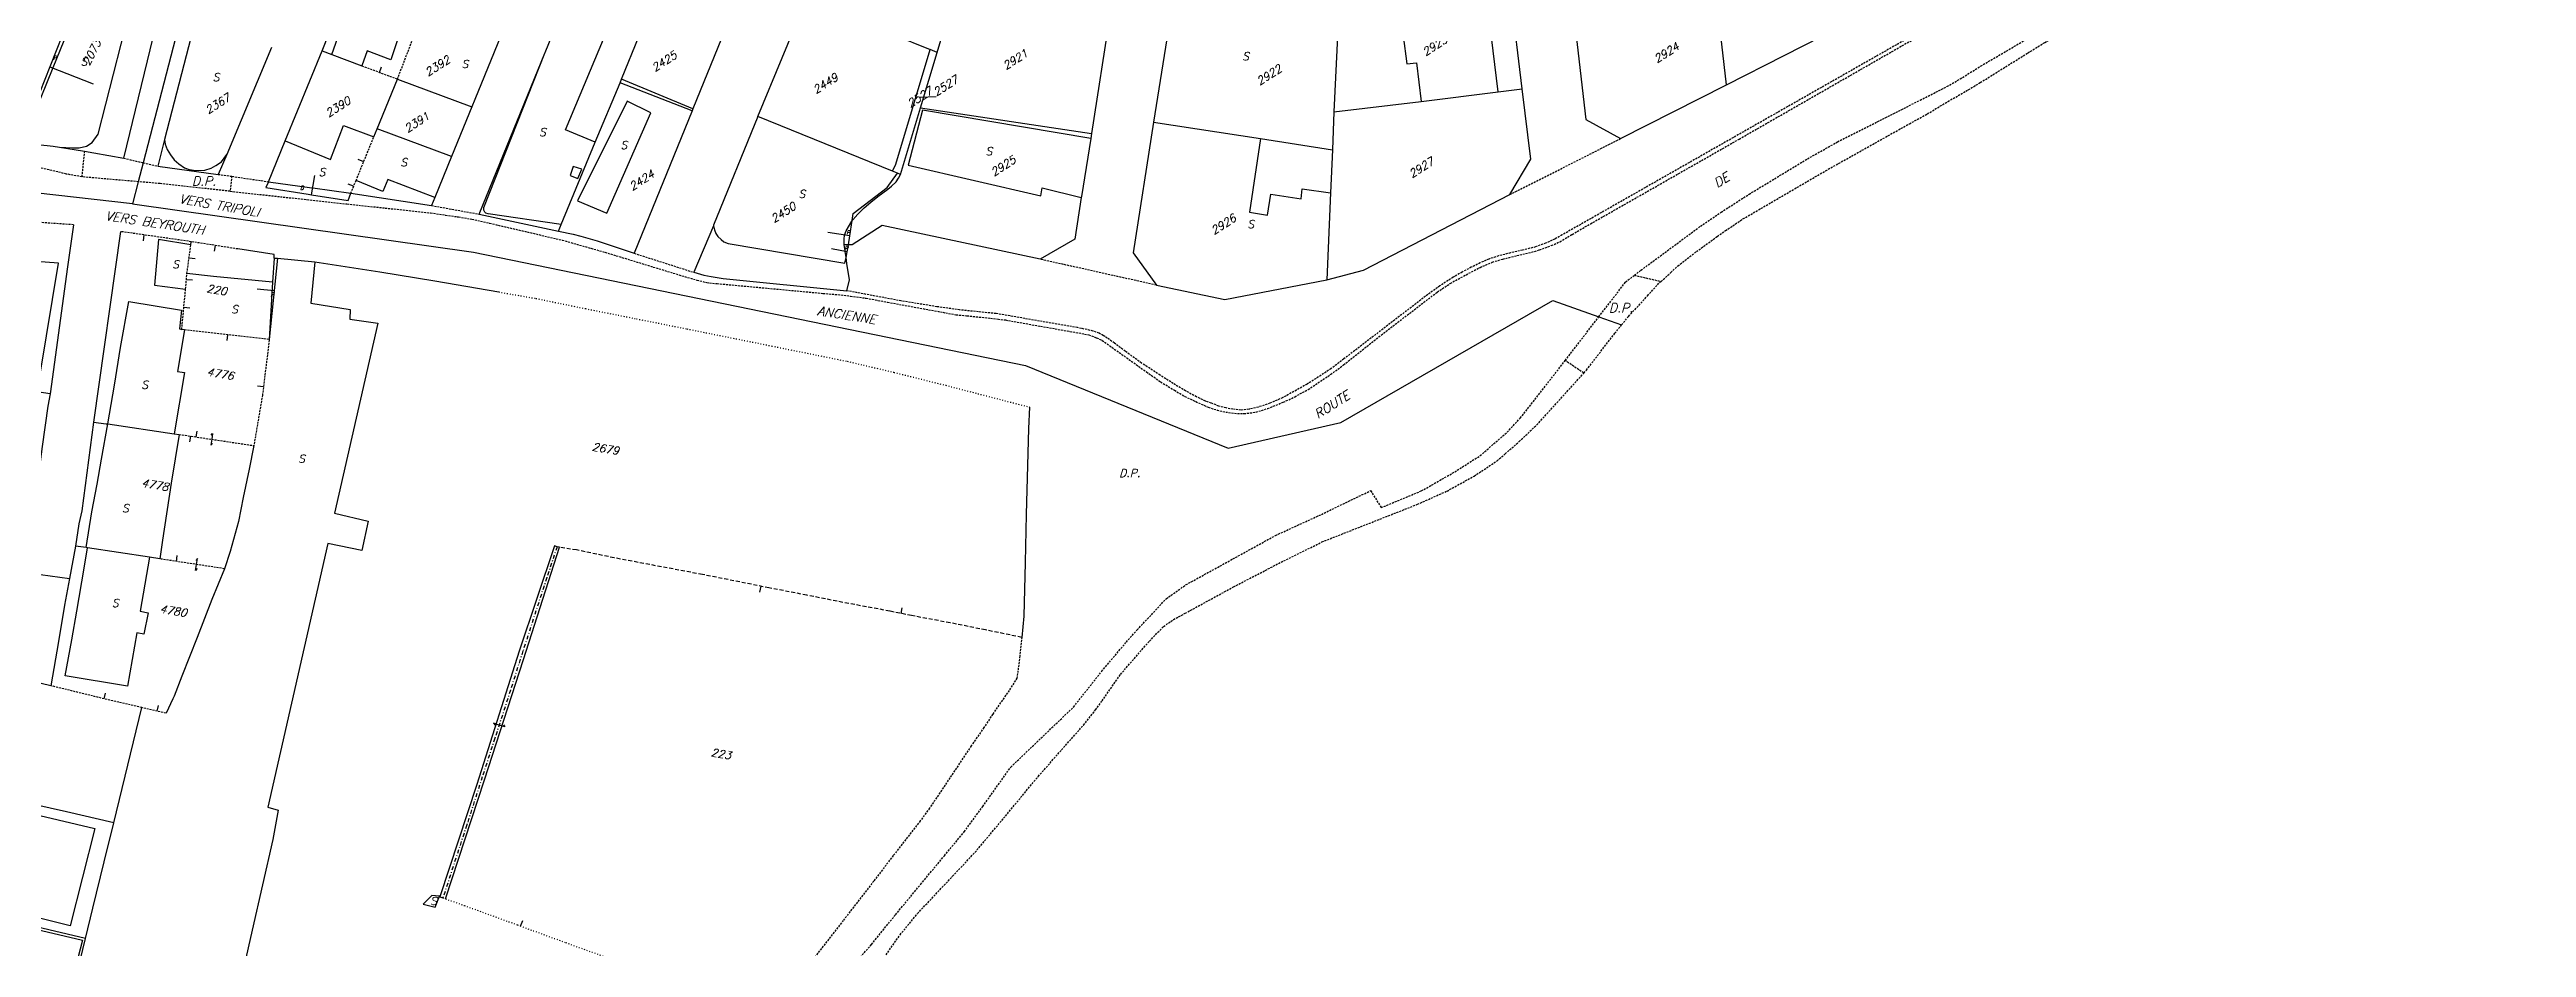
# Model space of a CAD drawing. Extents: x -334462 to -332769, y -29481 to -26664.
# Drawn here: x -333351.2 to -333039.2, y -28367.3 to -28254.1 of the extents above; entities that cross this region are included whole.
import ezdxf
from ezdxf.enums import TextEntityAlignment as Align

# ---------------------------------------------------------------- set-up
doc = ezdxf.new("R2010")
doc.units = 0
doc.header["$MEASUREMENT"] = 0
for name, pattern in [('DASHDOT', [1, 0.5, -0.25, 0, -0.25]), ('DASHED', [0.75, 0.5, -0.25]), ('DOT', [0.25, 0, -0.25]), ('HIDDEN', [0.375, 0.25, -0.125])]:
    doc.linetypes.add(name, pattern=pattern)
for name, color, linetype in [('17', 7, 'CONTINUOUS'), ('18', 7, 'CONTINUOUS'), ('19', 7, 'CONTINUOUS'), ('20', 7, 'CONTINUOUS'), ('8', 7, 'CONTINUOUS'), ('CADAST$$AREA$B$', 7, 'CONTINUOUS'), ('DP$DIVIDING$LINE', 7, 'CONTINUOUS'), ('ENC$$ST$$A$$TEXT', 7, 'CONTINUOUS'), ('MAP$SHEET$BOUND$', 7, 'CONTINUOUS'), ('OUTER$FRAME', 7, 'CONTINUOUS'), ('PARCEL$BOUNDARY', 7, 'CONTINUOUS'), ('PARCEL$NUMBER', 7, 'CONTINUOUS'), ('STREET$TEXT', 7, 'CONTINUOUS'), ('STRUC$$FOOTPRINT', 7, 'CONTINUOUS')]:
    doc.layers.add(name, color=color, linetype=linetype)
doc.styles.add('ITALICT', font='ITALICT', dxfattribs={"height": 0.2})

# ---------------------------------------------------------------- blocks, each defined once
blk = doc.blocks.new('HOOK')
at = {"layer": '19', "color": 7, "linetype": 'Continuous'}
for p, q in [((0, 0.75), (-0.17, 0.5)), ((0, 0), (0, 0.75)), ((0, -0.75), (0, 0)), ((0.17, -0.5), (0, -0.75))]:
    blk.add_line(p, q, dxfattribs=at)

msp = doc.modelspace()

# ---------------------------------------------------------------- linework, layer by layer
at = {"layer": '17', "color": 1, "linetype": 'Continuous'}
msp.add_line((-333333.91, -28283.09), (-333333.16, -28283.16), dxfattribs=at)
at = {"layer": '17', "color": 30, "linetype": 'Continuous'}
msp.add_line((-333261.58, -28321.76), (-333261.73, -28322.5), dxfattribs=at)
at = {"layer": '17', "color": 5, "linetype": 'Continuous'}
for p, q in [((-333243.91, -28325.2), (-333243.76, -28324.47)), ((-333291.82, -28364.6), (-333291.56, -28363.9))]:
    msp.add_line(p, q, dxfattribs=at)
at = {"layer": '18', "color": 1, "linetype": 'Continuous'}
for p, q in [((-333309.6, -28257), (-333309.33, -28256.3)), ((-333311.59, -28268.26), (-333312.28, -28267.98)), ((-333312.85, -28271.35), (-333313.54, -28271.07)), ((-333339.28, -28277.48), (-333339.38, -28278.22)), ((-333333.58, -28280.37), (-333332.83, -28280.47)), ((-333330.29, -28278.81), (-333330.41, -28279.55)), ((-333334.24, -28286.59), (-333333.49, -28286.66)), ((-333328.75, -28290.07), (-333328.84, -28290.81)), ((-333324.21, -28296.63), (-333324.96, -28296.54)), ((-333332.67, -28302.95), (-333332.56, -28302.21)), ((-333333.42, -28302.84), (-333333.53, -28303.58)), ((-333344.26, -28335.96), (-333344.09, -28335.23)), ((-333337.6, -28337.52), (-333337.43, -28336.79))]:
    msp.add_line(p, q, dxfattribs=at)
at = {"layer": '18', "color": 2, "linetype": 'Continuous'}
msp.add_line((-333335.17, -28318.64), (-333335.06, -28317.9), dxfattribs=at)
at = {"layer": '8', "color": 2, "linetype": 'Continuous'}
for points in [[(-333287.23, -28316.79), (-333287.56, -28316.68), (-333292.02, -28329.95), (-333297.34, -28346.76), (-333301.99, -28360.9), (-333301.61, -28361.04)], [(-333301.27, -28361.17), (-333296.39, -28346.15), (-333291.45, -28331.02), (-333286.93, -28316.84)]]:
    msp.add_lwpolyline(points, dxfattribs=at)
at = {"layer": 'CADAST$$AREA$B$', "color": 7, "linetype": 'HIDDEN'}
for points in [[(-333148.2, -28283.34), (-333146.98, -28282.23), (-333146.17, -28281.46), (-333146.08, -28281.39), (-333143.75, -28279.59), (-333141.11, -28277.67), (-333140.09, -28276.95), (-333137.88, -28275.46), (-333127.47, -28269.39), (-333116.92, -28263.47), (-333114.67, -28262.24), (-333112.07, -28260.66), (-333109.82, -28259.38), (-333107.99, -28258.28), (-333102.01, -28254.55), (-333099.88, -28253.23), (-333075.73, -28239.41), (-333051.53, -28225.44), (-333040.61, -28218.78), (-333038.53, -28217.67)], [(-333153.16, -28288.83), (-333152.28, -28287.75), (-333149.9, -28285.15), (-333148.41, -28283.53), (-333148.2, -28283.34)], [(-333157.94, -28294.9), (-333157.6, -28294.52), (-333154.02, -28289.88), (-333153.16, -28288.83)], [(-333245.8, -28368.22), (-333244.04, -28365.71), (-333241.84, -28363.03), (-333237.43, -28358.33), (-333234.59, -28355.3), (-333231, -28351.02), (-333226.64, -28345.74), (-333223.69, -28342.39), (-333220.93, -28339.26), (-333219.42, -28337.35), (-333218.6, -28336.22), (-333216.28, -28332.89), (-333212.64, -28328.69), (-333210.85, -28326.84), (-333209.61, -28325.97), (-333208.14, -28325.18), (-333202.03, -28321.84), (-333196.06, -28318.74), (-333190.92, -28316.19), (-333178.87, -28311.44), (-333175.15, -28309.77), (-333171.74, -28307.88), (-333168.85, -28305.96), (-333167.83, -28305.09), (-333166.07, -28303.53), (-333163.85, -28301.43), (-333157.94, -28294.9)]]:
    msp.add_lwpolyline(points, dxfattribs=at)
at = {"layer": 'DP$DIVIDING$LINE', "color": 2, "linetype": 'HIDDEN'}
for p, q in [((-333346.75, -28266.93), (-333347.1, -28270.17)), ((-333341.81, -28267.81), (-333339.35, -28268.4)), ((-333339.97, -28270.78), (-333347.1, -28270.17)), ((-333339.35, -28268.4), (-333337.5, -28268.83)), ((-333329.9, -28269.85), (-333328.19, -28270.1)), ((-333328.19, -28270.1), (-333328.42, -28271.98)), ((-333328.19, -28270.1), (-333323.58, -28270.78)), ((-333303.05, -28273.78), (-333297.05, -28274.87)), ((-333277.54, -28279.79), (-333270.01, -28282.2)), ((-333151.56, -28282.58), (-333148.2, -28283.34)), ((-333160.27, -28293.32), (-333156.04, -28287.81)), ((-333157.94, -28294.9), (-333160.27, -28293.32))]:
    msp.add_line(p, q, dxfattribs=at)
at = {"layer": 'DP$DIVIDING$LINE', "color": 30, "linetype": 'HIDDEN'}
for p, q in [((-333167.23, -28272.39), (-333153.29, -28265.35)), ((-333211.76, -28283.82), (-333226.4, -28280.55))]:
    msp.add_line(p, q, dxfattribs=at)
at = {"layer": 'DP$DIVIDING$LINE', "color": 2, "linetype": 'HIDDEN'}
for points in [[(-333328.42, -28271.98), (-333313.71, -28273.58), (-333303.16, -28274.71), (-333301.28, -28274.99), (-333299.64, -28275.22), (-333297.96, -28275.5), (-333295.73, -28276.01), (-333286.57, -28278.14), (-333281.21, -28279.67), (-333270.79, -28282.85), (-333269.62, -28283.17), (-333268.39, -28283.5), (-333267.06, -28283.62), (-333253.75, -28284.85), (-333251.87, -28285.01), (-333250.27, -28285.2), (-333248.29, -28285.46), (-333245.6, -28285.97), (-333238.66, -28287.24), (-333237.02, -28287.55), (-333235.61, -28287.67), (-333231.66, -28288.1), (-333230.76, -28288.21), (-333220.27, -28290.07), (-333219.29, -28290.46), (-333218.58, -28290.78), (-333213.01, -28294.75), (-333211.22, -28296), (-333209.49, -28297.06), (-333208.17, -28297.84), (-333206.8, -28298.5), (-333205.22, -28299.19), (-333204.12, -28299.56), (-333203.03, -28299.81), (-333201.93, -28299.97), (-333200.72, -28300.01), (-333199.22, -28299.83), (-333197.73, -28299.36), (-333195.77, -28298.58), (-333194.33, -28297.88), (-333192.65, -28296.98), (-333189.81, -28295.08), (-333188.17, -28293.87), (-333183.75, -28290.34), (-333176.38, -28284.69), (-333174.74, -28283.59), (-333172.75, -28282.5), (-333170.98, -28281.58), (-333169.45, -28280.92), (-333168.13, -28280.53), (-333166.35, -28280.1), (-333164.49, -28279.67), (-333163.5, -28279.36), (-333162.02, -28278.83), (-333160.93, -28278.34), (-333159.4, -28277.42), (-333157.1, -28276.09), (-333138.35, -28265.4), (-333109.12, -28248.64)], [(-333109.76, -28248.52), (-333160.66, -28277.49), (-333161.58, -28278.01), (-333162.74, -28278.54), (-333163.99, -28278.99), (-333165.64, -28279.41), (-333167.16, -28279.76), (-333168.65, -28280.12), (-333169.89, -28280.53), (-333170.98, -28281.01), (-333172.1, -28281.57), (-333173.26, -28282.17), (-333174.39, -28282.83), (-333176.06, -28283.91), (-333177.86, -28285.22), (-333188.15, -28293.12), (-333189.75, -28294.34), (-333191.02, -28295.18), (-333192.78, -28296.3), (-333194.11, -28297.05), (-333195.87, -28298.01), (-333197.45, -28298.7), (-333198.91, -28299.18), (-333200.07, -28299.46), (-333201.07, -28299.57), (-333202.12, -28299.46), (-333202.98, -28299.3), (-333203.89, -28299.06), (-333204.84, -28298.69), (-333205.58, -28298.42), (-333206.7, -28297.9), (-333208.07, -28297.15), (-333209.63, -28296.22), (-333211.3, -28295.16), (-333212.91, -28294.1), (-333213.62, -28293.65), (-333215.67, -28292.15), (-333217.05, -28291.12), (-333217.94, -28290.48), (-333218.45, -28290.15), (-333218.98, -28289.89), (-333219.73, -28289.61), (-333220.47, -28289.42), (-333221.69, -28289.17), (-333231.94, -28287.4), (-333236.54, -28286.94), (-333239.4, -28286.53), (-333243.89, -28285.81), (-333250.74, -28284.52)], [(-333151.56, -28282.58), (-333150.73, -28281.94), (-333143.24, -28276.39), (-333140.64, -28274.62), (-333137.11, -28272.35), (-333129.76, -28267.89), (-333125.98, -28265.76), (-333115.57, -28260.5), (-333113.58, -28259.48), (-333112.19, -28258.78), (-333110.54, -28257.83), (-333107.95, -28256.21), (-333093.74, -28247.85)], [(-333347.1, -28270.17), (-333349.03, -28269.81), (-333358.67, -28267.53), (-333360.39, -28267.42), (-333376.14, -28267.7), (-333379.73, -28267.65)], [(-333328.42, -28271.98), (-333337.23, -28271.02), (-333339.97, -28270.78)], [(-333156.04, -28287.81), (-333152.66, -28283.42), (-333151.56, -28282.58)], [(-333252.55, -28372.45), (-333247.63, -28366.91), (-333244.61, -28363.17), (-333241.44, -28359.34), (-333238.46, -28355.74), (-333235.95, -28352.71), (-333233.63, -28349.54), (-333230.09, -28344.56), (-333222.19, -28336.99), (-333218.64, -28332.49), (-333215.54, -28328.8), (-333214.17, -28327.28), (-333210.53, -28323.35), (-333208.02, -28321.57), (-333196.74, -28315.36), (-333190.97, -28312.71), (-333184.77, -28309.72), (-333183.45, -28311.86), (-333178.39, -28309.76), (-333174.18, -28307.35), (-333170.98, -28305.31), (-333167.59, -28302.36), (-333165.92, -28300.59), (-333160.27, -28293.32)]]:
    msp.add_lwpolyline(points, dxfattribs=at)
at = {"layer": 'ENC$$ST$$A$$TEXT', "color": 1, "linetype": 'Continuous'}
for p, q in [((-333351.11, -28256.29), (-333345.66, -28258.43)), ((-333318.14, -28272.43), (-333317.76, -28270.01)), ((-333250.36, -28277.62), (-333253.13, -28277.18)), ((-333250.71, -28279.63), (-333252.68, -28279.26)), ((-333322.86, -28284.54), (-333325.01, -28284.33))]:
    msp.add_line(p, q, dxfattribs=at)
at = {"layer": 'MAP$SHEET$BOUND$', "color": 6, "linetype": 'Continuous'}
for p, q in [((-333339.97, -28270.78), (-333340.69, -28273.56)), ((-333339.35, -28268.4), (-333339.97, -28270.78)), ((-333156.04, -28287.81), (-333153.16, -28288.83))]:
    msp.add_line(p, q, dxfattribs=at)
for points in [[(-333297.92, -28099), (-333320.22, -28194.51), (-333339.35, -28268.4)], [(-333340.69, -28273.56), (-333367.1, -28270.6), (-333380.8, -28270.35)], [(-333340.69, -28273.56), (-333297.76, -28279.65), (-333228.24, -28293.94), (-333202.73, -28304.38), (-333188.52, -28301.14), (-333161.81, -28285.76), (-333156.04, -28287.81)]]:
    msp.add_lwpolyline(points, dxfattribs=at)
at = {"layer": 'OUTER$FRAME', "color": 2, "linetype": 'Continuous'}
msp.add_line((-333241.56, -28260.13), (-333239.47, -28260.04), dxfattribs=at)
at = {"layer": 'PARCEL$BOUNDARY', "color": 7, "linetype": 'Continuous'}
for p, q in [((-333165.69, -28259.06), (-333167.37, -28245.18)), ((-333261.96, -28262.57), (-333255.81, -28247.73)), ((-333239.38, -28254.5), (-333237.15, -28246.99)), ((-333209.78, -28248.57), (-333212.11, -28263.27)), ((-333139.94, -28258.56), (-333141.15, -28248.31)), ((-333341.81, -28267.81), (-333337.74, -28251.04)), ((-333332.73, -28250.21), (-333336.66, -28265.44)), ((-333316.82, -28254.3), (-333315.14, -28250.06)), ((-333279.12, -28257.87), (-333276.9, -28252.39)), ((-333266.52, -28252.73), (-333270.12, -28261.58)), ((-333244.84, -28252.25), (-333240.26, -28254.13)), ((-333217.61, -28249.85), (-333219.93, -28264.69)), ((-333188.91, -28251.61), (-333189.41, -28261.99)), ((-333323.21, -28253.88), (-333328.82, -28267.34)), ((-333321.48, -28265.64), (-333316.82, -28254.3)), ((-333316.82, -28254.3), (-333315.62, -28254.74)), ((-333315.62, -28254.74), (-333311.83, -28256.16)), ((-333297.05, -28274.87), (-333288.78, -28254.58)), ((-333241.48, -28261.47), (-333239.38, -28254.5)), ((-333239.38, -28254.5), (-333240.26, -28254.13)), ((-333309.89, -28264.11), (-333307.34, -28257.85)), ((-333307.34, -28257.85), (-333297.97, -28261.36)), ((-333282.43, -28265.79), (-333279.3, -28258.31)), ((-333279.3, -28258.31), (-333279.12, -28257.87)), ((-333270.22, -28261.85), (-333279.3, -28258.31)), ((-333153.29, -28265.35), (-333139.94, -28258.56)), ((-333297.97, -28261.36), (-333300.52, -28267.59)), ((-333270.22, -28261.85), (-333277.54, -28279.79)), ((-333270.12, -28261.58), (-333270.22, -28261.85)), ((-333243.99, -28269.86), (-333241.48, -28261.47)), ((-333241.48, -28261.47), (-333219.93, -28264.69)), ((-333189.41, -28261.99), (-333189.59, -28266.76)), ((-333189.41, -28261.99), (-333178.42, -28260.67)), ((-333178.42, -28260.67), (-333168.7, -28259.45)), ((-333168.7, -28259.45), (-333165.69, -28259.06)), ((-333310.31, -28265.13), (-333309.89, -28264.11)), ((-333244.99, -28269.45), (-333261.96, -28262.57)), ((-333219.93, -28264.69), (-333220.03, -28265.33)), ((-333212.11, -28263.27), (-333198.64, -28265.34)), ((-333336.66, -28265.44), (-333337.5, -28268.83)), ((-333328.82, -28267.34), (-333329.9, -28269.85)), ((-333323.58, -28270.78), (-333321.48, -28265.64)), ((-333300.52, -28267.59), (-333302.63, -28272.75)), ((-333286.72, -28276.17), (-333282.43, -28265.79)), ((-333198.64, -28265.34), (-333189.59, -28266.76)), ((-333189.59, -28266.76), (-333189.84, -28272.18)), ((-333337.5, -28268.83), (-333329.9, -28269.85)), ((-333244.35, -28269.71), (-333244.99, -28269.45)), ((-333243.99, -28269.86), (-333244.35, -28269.71)), ((-333313.21, -28272.23), (-333303.05, -28273.78)), ((-333302.63, -28272.75), (-333303.05, -28273.78)), ((-333189.84, -28272.18), (-333190.29, -28283.16)), ((-333342.2, -28277.06), (-333345.61, -28301.09)), ((-333297.05, -28274.87), (-333287.07, -28277.01)), ((-333287.07, -28277.01), (-333286.72, -28276.17)), ((-333267.55, -28276.36), (-333270.01, -28282.2)), ((-333333.36, -28278.73), (-333333.3, -28278.34)), ((-333322.85, -28280.4), (-333323.08, -28283.43)), ((-333322.85, -28280.4), (-333322.45, -28280.43)), ((-333322.45, -28280.43), (-333317.72, -28280.88)), ((-333250.54, -28278.74), (-333251.07, -28278.72)), ((-333323.08, -28283.43), (-333323.48, -28290.66)), ((-333334.16, -28289.46), (-333334.5, -28289.42)), ((-333351.06, -28297.52), (-333352.75, -28297.28)), ((-333343.82, -28301.31), (-333335.47, -28302.54)), ((-333335.47, -28302.54), (-333334.81, -28302.63)), ((-333347.9, -28316.7), (-333348.62, -28320.81)), ((-333346.55, -28316.9), (-333347.9, -28316.7)), ((-333346.36, -28316.93), (-333346.55, -28316.9)), ((-333338.56, -28318.12), (-333346.36, -28316.93)), ((-333337.27, -28318.32), (-333338.56, -28318.12)), ((-333286.93, -28316.84), (-333287.23, -28316.79)), ((-333357.16, -28319.62), (-333348.62, -28320.81)), ((-333343.05, -28351.6), (-333339.52, -28337.07))]:
    msp.add_line(p, q, dxfattribs=at)
at = {"layer": 'PARCEL$BOUNDARY', "color": 2, "linetype": 'HIDDEN'}
for p, q in [((-333307.34, -28257.85), (-333303.47, -28247.74)), ((-333311.83, -28256.16), (-333307.34, -28257.85)), ((-333312.55, -28270.63), (-333310.31, -28265.13)), ((-333313.21, -28272.23), (-333312.55, -28270.63)), ((-333348.14, -28276.21), (-333363.96, -28275.13)), ((-333333.3, -28278.34), (-333342.2, -28277.06)), ((-333333.84, -28282.33), (-333333.36, -28278.73)), ((-333327.44, -28279.26), (-333333.3, -28278.34)), ((-333334.02, -28284.31), (-333333.84, -28282.33)), ((-333334.5, -28289.42), (-333334.02, -28284.31)), ((-333323.48, -28290.66), (-333334.16, -28289.46)), ((-333334.81, -28302.63), (-333325.42, -28304.04)), ((-333329.12, -28319.56), (-333337.27, -28318.32)), ((-333336.48, -28337.78), (-333339.52, -28337.07))]:
    msp.add_line(p, q, dxfattribs=at)
at = {"layer": 'PARCEL$BOUNDARY', "color": 2, "linetype": 'DOT'}
msp.add_line((-333301.61, -28361.04), (-333301.27, -28361.17), dxfattribs=at)
at = {"layer": 'PARCEL$BOUNDARY', "color": 7, "linetype": 'Continuous'}
for points in [[(-333139.94, -28258.56), (-333125.43, -28251.16), (-333122.71, -28246.93), (-333124.3, -28234.37)], [(-333288.78, -28254.58), (-333288.75, -28254.51), (-333285.01, -28245.28)], [(-333159.63, -28245.78), (-333157.65, -28262.95), (-333153.29, -28265.35)], [(-333347.06, -28247.3), (-333350.75, -28256.43), (-333354.57, -28265.89)], [(-333293.92, -28251.47), (-333297.59, -28260.42), (-333297.97, -28261.36)], [(-333244.99, -28269.45), (-333244.57, -28268.55), (-333240.26, -28254.13)], [(-333167.23, -28272.39), (-333164.6, -28267.95), (-333165.69, -28259.06)], [(-333261.96, -28262.57), (-333267.52, -28276.26), (-333267.55, -28276.36)], [(-333212.11, -28263.27), (-333214.66, -28279.76), (-333211.76, -28283.82)], [(-333354.57, -28265.89), (-333350.7, -28266.32), (-333349.88, -28266.44)], [(-333349.88, -28266.44), (-333346.99, -28266.89), (-333346.75, -28266.93)], [(-333346.75, -28266.93), (-333345.56, -28267.12), (-333341.81, -28267.81)], [(-333220.03, -28265.33), (-333221.19, -28272.63), (-333221.21, -28272.76)], [(-333323.58, -28270.78), (-333318.43, -28271.51), (-333318.01, -28271.57), (-333313.21, -28272.23)], [(-333250.05, -28275.67), (-333249.99, -28275.58), (-333249.34, -28274.88), (-333248.56, -28274.07), (-333247.71, -28273.34), (-333246.84, -28272.64), (-333245.56, -28271.74), (-333245.1, -28271.33), (-333244.54, -28270.8), (-333244.23, -28270.32), (-333243.99, -28269.86)], [(-333221.21, -28272.76), (-333222.04, -28278.01), (-333226.4, -28280.55)], [(-333190.29, -28283.16), (-333185.68, -28281.93), (-333167.23, -28272.39)], [(-333348.14, -28276.21), (-333348.91, -28281.52), (-333351.06, -28297.52)], [(-333287.07, -28277.01), (-333285.19, -28277.4), (-333284.22, -28277.66), (-333282.19, -28278.24), (-333277.54, -28279.79)], [(-333251.07, -28278.72), (-333251.07, -28278.01), (-333251.02, -28277.53), (-333251.02, -28277.52), (-333250.83, -28276.97), (-333250.1, -28275.76), (-333250.05, -28275.67)], [(-333226.4, -28280.55), (-333246.31, -28276.3), (-333250.07, -28278.73), (-333250.54, -28278.74)], [(-333322.85, -28280.4), (-333322.86, -28279.97), (-333327.44, -28279.26)], [(-333250.84, -28280.33), (-333250.96, -28279.58), (-333250.97, -28279.51), (-333251.07, -28278.72)], [(-333250.74, -28284.52), (-333250.42, -28283.15), (-333250.72, -28281.1), (-333250.84, -28280.33)], [(-333317.72, -28280.88), (-333309.56, -28282.14), (-333302.63, -28283.27), (-333294.58, -28284.68)], [(-333270.01, -28282.2), (-333268.74, -28282.58), (-333267.82, -28282.74), (-333266.32, -28282.96), (-333250.74, -28284.52)], [(-333211.76, -28283.82), (-333203.14, -28285.62), (-333190.29, -28283.16)], [(-333351.06, -28297.52), (-333351.38, -28299.08), (-333352.09, -28304.17), (-333352.81, -28309.65), (-333353.61, -28314.64), (-333353.9, -28316.48), (-333354.27, -28317.56), (-333354.67, -28318.2), (-333355.26, -28318.78), (-333355.98, -28319.23), (-333356.39, -28319.44), (-333357.16, -28319.62)], [(-333227.72, -28299.19), (-333227.85, -28301.89), (-333227.97, -28306.54), (-333228.14, -28312.72), (-333228.29, -28318.77), (-333228.47, -28325.53), (-333228.72, -28328.21)], [(-333345.61, -28301.09), (-333347.1, -28312.26), (-333347.45, -28313.89), (-333347.9, -28316.7)], [(-333345.61, -28301.09), (-333344.04, -28301.28), (-333343.82, -28301.31)], [(-333325.42, -28304.04), (-333326.02, -28307.01), (-333326.78, -28310.6), (-333327.37, -28313.59), (-333328.39, -28317.41), (-333329.12, -28319.56)], [(-333348.62, -28320.81), (-333349.27, -28324.17), (-333350.02, -28328.75), (-333350.99, -28334.31)], [(-333329.12, -28319.56), (-333330.72, -28323.42), (-333332.57, -28328.24), (-333334.48, -28333.09), (-333335.44, -28335.62), (-333335.61, -28335.97), (-333336.48, -28337.78)], [(-333350.99, -28334.31), (-333357.47, -28332.76), (-333360.86, -28331.95)], [(-333343.05, -28351.6), (-333349.02, -28350.21), (-333353.13, -28349.28), (-333359.33, -28347.85), (-333363.59, -28346.89)], [(-333346.63, -28366.15), (-333345.71, -28362.33), (-333344.26, -28356.51), (-333343.05, -28351.6)], [(-333346.63, -28366.15), (-333353.55, -28364.54), (-333358.2, -28363.43), (-333365.29, -28361.83), (-333368.29, -28361.1)], [(-333349.21, -28376.35), (-333348.61, -28373.97), (-333347.94, -28371.39), (-333347.3, -28368.93), (-333346.63, -28366.15)]]:
    msp.add_lwpolyline(points, dxfattribs=at)
at = {"layer": 'PARCEL$BOUNDARY', "color": 2, "linetype": 'DOT'}
for points in [[(-333294.58, -28284.68), (-333289.9, -28285.49), (-333283.66, -28286.78), (-333277.23, -28288.06), (-333270.88, -28289.33), (-333260.18, -28291.49), (-333250.69, -28293.42), (-333244.78, -28294.81), (-333238.29, -28296.44), (-333227.72, -28299.19)], [(-333301.27, -28361.17), (-333298.92, -28362.01), (-333292.21, -28364.46), (-333286.15, -28366.69), (-333280.77, -28368.63), (-333272.96, -28371.47), (-333269.94, -28372.6)]]:
    msp.add_lwpolyline(points, dxfattribs=at)
at = {"layer": 'PARCEL$BOUNDARY', "color": 2, "linetype": 'HIDDEN'}
for points in [[(-333323.48, -28290.66), (-333323.49, -28290.76), (-333324.34, -28297.7), (-333325.42, -28304.04)], [(-333228.72, -28328.21), (-333228.96, -28330.55), (-333229.31, -28333.35), (-333230.3, -28334.9), (-333232.37, -28337.89), (-333233.48, -28339.58), (-333235.08, -28341.89), (-333237.75, -28345.91), (-333240.32, -28349.74), (-333241.49, -28351.33), (-333244.89, -28355.72), (-333247.35, -28358.93), (-333251.19, -28363.89), (-333254.85, -28368.61), (-333256.67, -28370.98), (-333259.06, -28374), (-333259.96, -28374.88), (-333263.5, -28378.08)], [(-333339.52, -28337.07), (-333343.54, -28336.14), (-333350.99, -28334.31)]]:
    msp.add_lwpolyline(points, dxfattribs=at)
at = {"layer": 'PARCEL$BOUNDARY', "color": 2, "linetype": 'DASHDOT'}
msp.add_lwpolyline([(-333287.23, -28316.79), (-333288.53, -28320.68), (-333291.53, -28329.92), (-333293.1, -28334.86), (-333295.07, -28340.93), (-333296.65, -28345.78), (-333298.61, -28351.86), (-333301.61, -28361.04)], dxfattribs=at)
at = {"layer": 'PARCEL$BOUNDARY', "color": 2, "linetype": 'DASHED'}
msp.add_lwpolyline([(-333228.72, -28328.21), (-333233.27, -28327.28), (-333237.73, -28326.38), (-333242.59, -28325.47), (-333245.33, -28324.91), (-333251.24, -28323.8), (-333255.78, -28322.89), (-333260.55, -28321.97), (-333268.93, -28320.29), (-333280.04, -28318.19), (-333284.79, -28317.2), (-333286.93, -28316.84)], dxfattribs=at)
at = {"layer": 'STRUC$$FOOTPRINT', "color": 1, "linetype": 'Continuous'}
for p, q in [((-333270.12, -28261.58), (-333279.12, -28257.87)), ((-333300.52, -28267.59), (-333309.89, -28264.11)), ((-333284.12, -28269.18), (-333285.2, -28268.85)), ((-333284.65, -28273.21), (-333280.98, -28274.75)), ((-333322.45, -28280.43), (-333323.48, -28290.66)), ((-333363.13, -28348.14), (-333345.46, -28352.32)), ((-333302.06, -28360.84), (-333303, -28360.73))]:
    msp.add_line(p, q, dxfattribs=at)
for points in [[(-333168.7, -28259.45), (-333170.36, -28245.98), (-333180.1, -28247.29), (-333179.44, -28252.21), (-333180.68, -28252.4), (-333180.22, -28255.93), (-333178.98, -28255.8), (-333178.42, -28260.67)], [(-333347.94, -28248.22), (-333351.11, -28256.29), (-333354.88, -28265.87)], [(-333305.34, -28246.98), (-333308.16, -28255.4), (-333311.16, -28254.29), (-333311.83, -28256.16)], [(-333349.88, -28266.44), (-333348.24, -28266.53), (-333347.42, -28266.52), (-333346.48, -28266.3), (-333345.78, -28265.83), (-333345.03, -28264.77), (-333341.18, -28249.66)], [(-333315.62, -28254.74), (-333314.09, -28250.45), (-333315.14, -28250.06)], [(-333282.43, -28265.79), (-333286.18, -28264.23), (-333280.63, -28251), (-333276.9, -28252.39)], [(-333286.72, -28276.17), (-333295.92, -28274.84), (-333296.2, -28274.74), (-333296.35, -28274.6), (-333296.45, -28274.35), (-333296.45, -28274.02), (-333288.78, -28254.58)], [(-333280.98, -28274.75), (-333275.44, -28262.11), (-333278.4, -28260.61), (-333284.65, -28273.21)], [(-333220.03, -28265.33), (-333241.19, -28261.77), (-333243.01, -28268.68), (-333226.3, -28272.54), (-333226.12, -28271.54), (-333221.21, -28272.76)], [(-333321.48, -28265.64), (-333315.78, -28267.96), (-333314.11, -28263.68), (-333310.31, -28265.13)], [(-333336.66, -28265.44), (-333336.61, -28266.06), (-333336.33, -28266.7), (-333335.92, -28267.39), (-333335.44, -28268.04), (-333334.87, -28268.54), (-333334.15, -28269.03), (-333333.56, -28269.25), (-333332.71, -28269.37), (-333331.59, -28269.33), (-333330.78, -28269.07), (-333330.21, -28268.74), (-333329.51, -28268.26), (-333328.82, -28267.34)], [(-333198.64, -28265.34), (-333200.01, -28274.63), (-333197.77, -28274.98), (-333197.34, -28272.36), (-333193.54, -28272.94), (-333193.38, -28271.67), (-333189.84, -28272.18)], [(-333323.58, -28270.78), (-333323.92, -28271.51), (-333318.56, -28272.36), (-333318.14, -28272.43), (-333313.54, -28273.15), (-333313.21, -28272.23)], [(-333302.63, -28272.75), (-333308.53, -28270.5), (-333309.17, -28272.02), (-333312.55, -28270.63)], [(-333285.2, -28268.85), (-333285.6, -28270), (-333284.63, -28270.39), (-333284.12, -28269.18)], [(-333250.05, -28275.67), (-333249.94, -28274.8), (-333245.64, -28271.49), (-333244.35, -28269.71)], [(-333267.55, -28276.36), (-333267.4, -28276.86), (-333267.22, -28277.29), (-333266.97, -28277.68), (-333266.58, -28278.08), (-333266.22, -28278.35), (-333265.68, -28278.56), (-333251, -28281.04), (-333250.84, -28280.33)], [(-333250.54, -28278.74), (-333250.36, -28277.62), (-333250.05, -28275.67)], [(-333352.75, -28297.28), (-333352.27, -28294.77), (-333350.04, -28281.03), (-333363.61, -28280.02), (-333364.01, -28290.95), (-333364.2, -28295.63)], [(-333333.36, -28278.73), (-333337.44, -28278.06), (-333337.95, -28283.82), (-333334.02, -28284.31)], [(-333250.84, -28280.33), (-333250.71, -28279.63), (-333250.54, -28278.74)], [(-333323.08, -28283.43), (-333330.52, -28282.71), (-333333.84, -28282.33)], [(-333317.72, -28280.88), (-333318.23, -28286.07), (-333313.28, -28286.88), (-333313.33, -28288.09), (-333309.82, -28288.6), (-333315.26, -28312.57), (-333311.01, -28313.58), (-333311.83, -28317.27), (-333316.12, -28316.37), (-333323.66, -28349.6), (-333322.35, -28350.01), (-333323.04, -28353.7), (-333325.64, -28365.1), (-333328.53, -28377.94), (-333329.9, -28383.67), (-333313.92, -28387.48), (-333302.49, -28390.29), (-333305.28, -28395.62)], [(-333343.82, -28301.31), (-333342.99, -28296.44), (-333342.2, -28291.69), (-333341.18, -28285.88), (-333334.53, -28286.96), (-333334.77, -28289.33), (-333334.5, -28289.42)], [(-333334.16, -28289.46), (-333335.02, -28294.7), (-333334.16, -28294.82), (-333335.47, -28302.54)], [(-333346.55, -28316.9), (-333345.82, -28312.37), (-333345.15, -28308.9), (-333344.59, -28305.77), (-333343.82, -28301.31)], [(-333334.81, -28302.63), (-333335.83, -28308.77), (-333336.92, -28315.96), (-333337.27, -28318.32)], [(-333338.56, -28318.12), (-333339.73, -28324.93), (-333338.73, -28325.13), (-333339.28, -28327.8), (-333340.15, -28327.65), (-333341.35, -28334.35), (-333349.18, -28333.06), (-333348.35, -28328.52), (-333347.71, -28324.93), (-333346.8, -28319.5), (-333346.36, -28316.93)], [(-333345.46, -28352.32), (-333348.57, -28364.56), (-333366.28, -28360.17), (-333363.13, -28348.14)], [(-333350.05, -28379.76), (-333361.19, -28377.01), (-333370.11, -28374.85), (-333366.63, -28361.75), (-333347.01, -28366.39), (-333347.91, -28369.96), (-333351.88, -28369.16), (-333353.53, -28375.38), (-333349.21, -28376.35)], [(-333303, -28360.73), (-333304.09, -28361.83), (-333302.57, -28362.22), (-333302.06, -28360.84)]]:
    msp.add_lwpolyline(points, dxfattribs=at)

# ---------------------------------------------------------------- block references
at = {"layer": '19', "color": 7, "linetype": 'Continuous'}
for p, xscale, yscale, rotation in [((-333330.72, -28303.25), 0.9999983049619701, 0.9999983049619701, 171.4535219239536), ((-333332.65, -28319.03), 1.000000341318787, 1.000000341318787, 351.299721915014), ((-333294.52, -28339.26), 0.9999997738129487, 0.9999997738129487, 72.05322814625424)]:
    msp.add_blockref('HOOK', p, dxfattribs=dict(at, xscale=xscale, yscale=yscale, rotation=rotation))

# ---------------------------------------------------------------- texts
at = {"layer": '20', "color": 2, "linetype": 'Continuous', "style": 'ITALICT'}
msp.add_text('2527', height=1, rotation=32.6819, dxfattribs=at).set_placement((-333239.47, -28260.04))
at = {"layer": 'DP$DIVIDING$LINE', "color": 4, "linetype": 'Continuous', "style": 'ITALICT'}
for p in [(-333331.69, -28270.7), (-333153.23, -28286.68)]:
    msp.add_text('D.P.', height=1.15, dxfattribs=at).set_placement(p, align=Align.MIDDLE)
at = {"layer": 'DP$DIVIDING$LINE', "color": 2, "linetype": 'Continuous', "style": 'ITALICT'}
msp.add_text('D.P.', height=1, dxfattribs=at).set_placement((-333215.11, -28307.5), align=Align.MIDDLE)
at = {"layer": 'ENC$$ST$$A$$TEXT', "color": 1, "linetype": 'Continuous', "style": 'ITALICT'}
for s, p in [('P', (-333350.49, -28255.17)), ('D', (-333319.36, -28271.55)), ('P', (-333250.56, -28277.16)), ('P', (-333250.81, -28279.17)), ('P', (-333323.11, -28284.99))]:
    msp.add_text(s, height=0.5, dxfattribs=at).set_placement(p, align=Align.MIDDLE)
at = {"layer": 'PARCEL$NUMBER', "color": 7, "linetype": 'Continuous', "style": 'ITALICT'}
for s, rotation, p in [('2923', 32.6819, (-333176.69, -28253.64)), ('2073', 63.587, (-333345.82, -28254.49)), ('2392', 32.6819, (-333302.3, -28256.19)), ('2425', 32.6819, (-333273.75, -28255.61)), ('2921', 32.6819, (-333229.53, -28255.37)), ('2924', 32.6819, (-333147.52, -28254.51)), ('2449', 32.6819, (-333253.45, -28258.4)), ('2922', 32.6819, (-333197.58, -28257.32)), ('2367', 32.6819, (-333329.98, -28260.95)), ('2390', 32.6819, (-333314.83, -28261.35)), ('2391', 32.6819, (-333304.9, -28263.28)), ('2925', 32.6819, (-333231.05, -28268.79)), ('2927', 32.6819, (-333178.4, -28269.01)), ('2424', 32.6819, (-333276.58, -28270.59)), ('2450', 32.6819, (-333258.75, -28274.66)), ('2926', 32.6819, (-333203.32, -28276.14)), ('220', 350.6643, (-333330.09, -28284.41)), ('4776', 350.6643, (-333329.64, -28295)), ('2679', 350.6643, (-333281.13, -28304.44)), ('4778', 350.6643, (-333337.87, -28309)), ('4780', 350.6643, (-333335.56, -28324.87)), ('223', 350.6643, (-333266.58, -28342.89))]:
    msp.add_text(s, height=1, rotation=rotation, dxfattribs=at).set_placement(p, align=Align.MIDDLE)
at = {"layer": 'PARCEL$NUMBER', "color": 2, "linetype": 'Continuous', "style": 'ITALICT'}
msp.add_text('2527', height=1, rotation=32.6819, dxfattribs=at).set_placement((-333241.56, -28260.13), align=Align.MIDDLE)
at = {"layer": 'STREET$TEXT', "color": 7, "linetype": 'Continuous', "style": 'ITALICT'}
for s, rotation, p in [('DE', 31.6549, (-333141.11, -28271.58)), ('VERS BEYROUTH', 351.4857, (-333344.18, -28275.6)), ('VERS TRIPOLI', 350.0864, (-333334.87, -28273.46)), ('ANCIENNE', 351.0657, (-333254.52, -28287.58)), ('ROUTE', 32.4026, (-333191.41, -28300.7))]:
    msp.add_text(s, height=1.15, rotation=rotation, dxfattribs=at).set_placement(p)
at = {"layer": 'STRUC$$FOOTPRINT', "color": 1, "linetype": 'Continuous', "style": 'ITALICT'}
for p in [(-333346.82, -28255.65), (-333298.84, -28255.94), (-333200.52, -28254.96), (-333330.18, -28257.6), (-333289.07, -28264.53), (-333306.55, -28268.33), (-333278.81, -28266.16), (-333232.85, -28266.94), (-333316.84, -28269.56), (-333256.41, -28272.32), (-333199.87, -28276.13), (-333335.27, -28281.19), (-333327.86, -28286.86), (-333339.17, -28296.38), (-333319.41, -28305.69), (-333341.6, -28311.93), (-333342.87, -28323.89), (-333302.79, -28361.44)]:
    msp.add_text('S', height=1, dxfattribs=at).set_placement(p, align=Align.MIDDLE)

doc.saveas('drawing.dxf')
